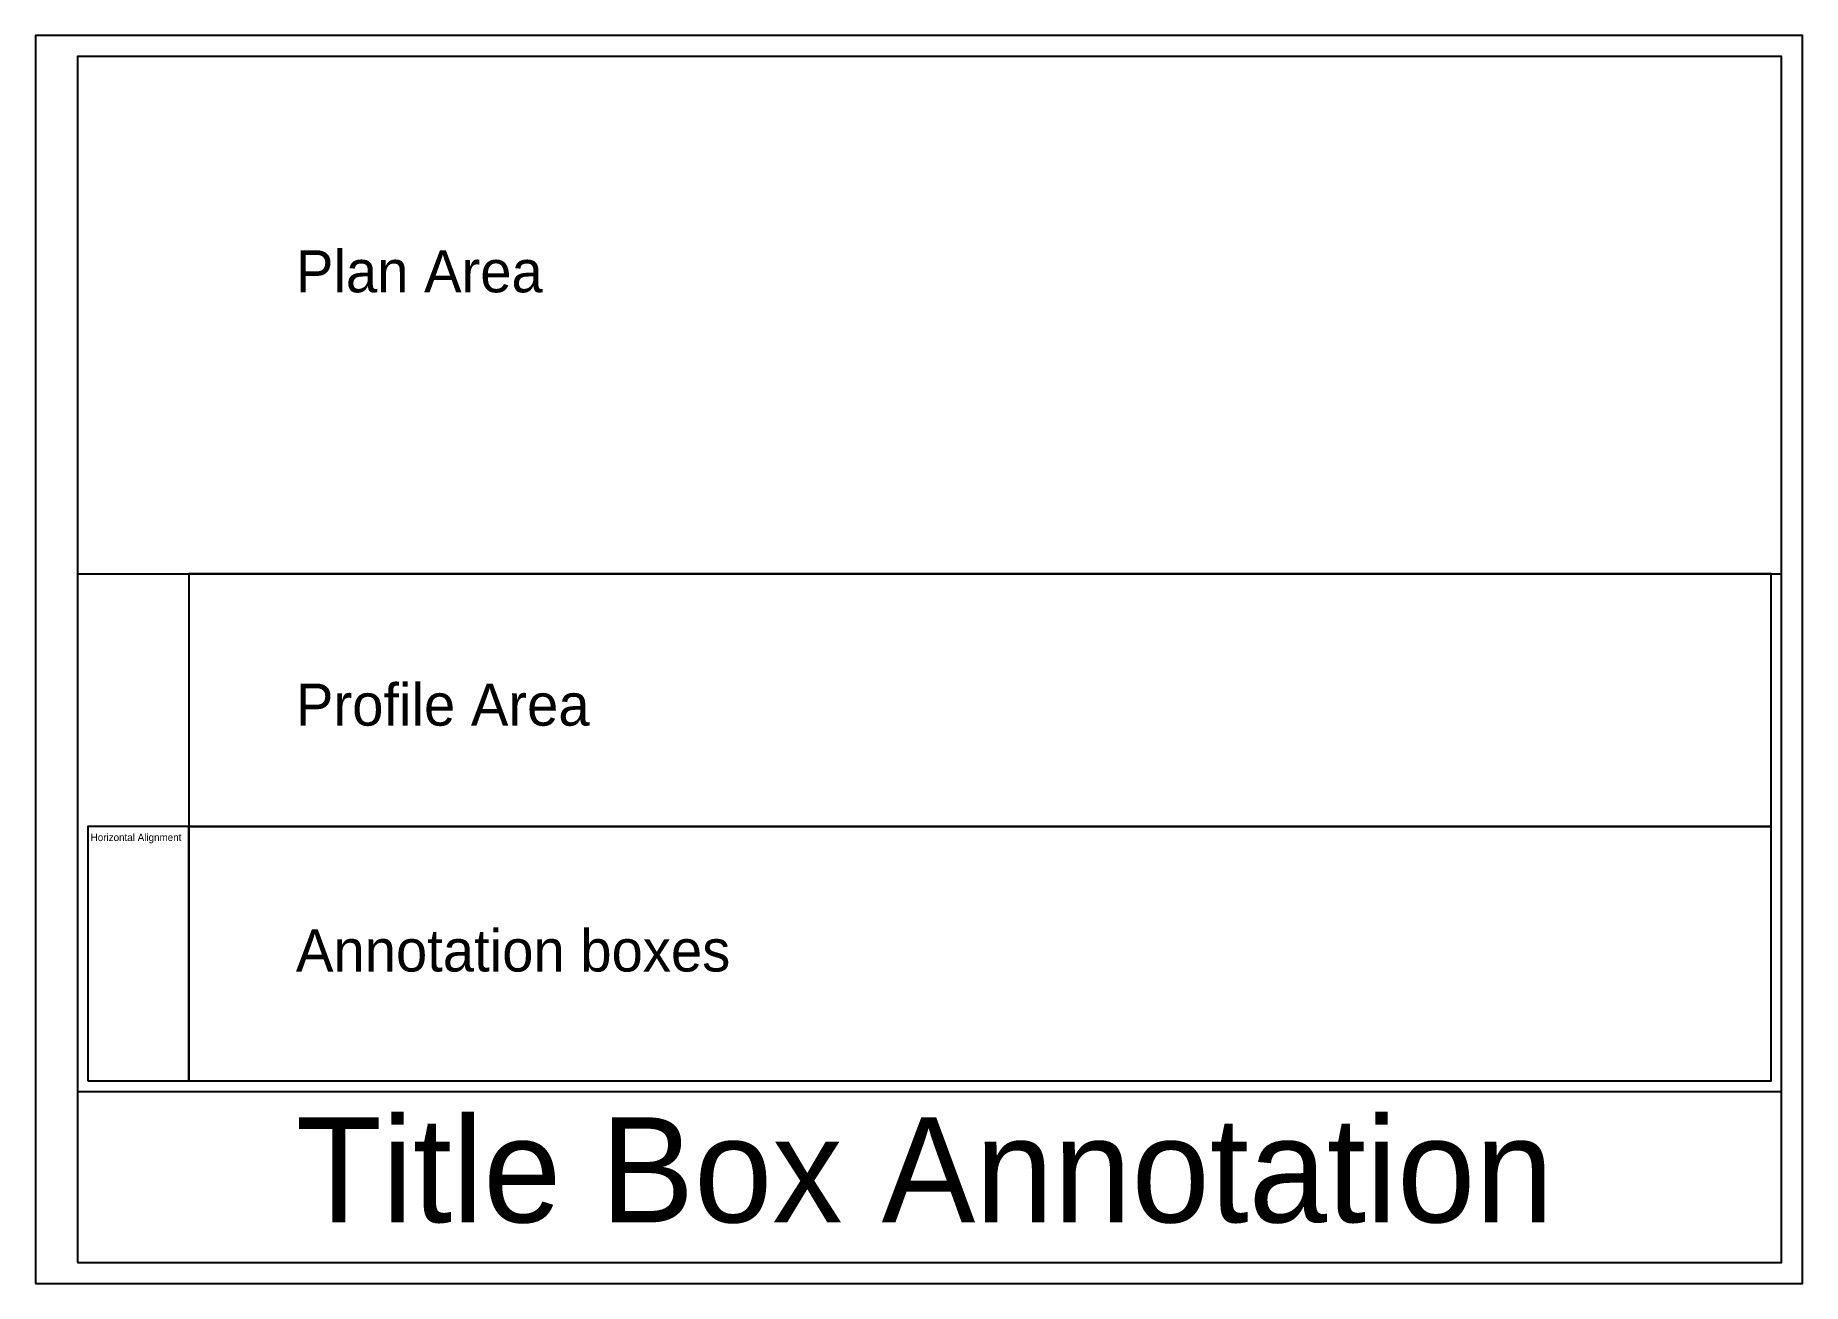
# Model space of a CAD drawing. Extents: x 0 to 0.841, y 0 to 0.594.
import ezdxf

# ---------------------------------------------------------------- set-up
doc = ezdxf.new("R2010")
doc.units = 0
doc.layers.add('Default', color=7, linetype='Continuous')

msp = doc.modelspace()

# ---------------------------------------------------------------- linework, layer by layer
at = {"layer": 'Default'}
for p, q in [((0.02, 0.33775), (0.831, 0.33775)), ((0.02, 0.0915), (0.831, 0.0915))]:
    msp.add_line(p, q, dxfattribs=at)
for points in [[(0, 0), (0.841, 0), (0.841, 0.594), (0, 0.594)], [(0.02, 0.01), (0.831, 0.01), (0.831, 0.584), (0.02, 0.584)], [(0.073, 0.2176), (0.826, 0.2176), (0.826, 0.33775), (0.073, 0.33775)], [(0.025, 0.0965), (0.073, 0.0965), (0.073, 0.2176), (0.025, 0.2176)], [(0.073, 0.0965), (0.826, 0.0965), (0.826, 0.2176), (0.073, 0.2176)]]:
    msp.add_lwpolyline(points, close=True, dxfattribs=at)

# ---------------------------------------------------------------- texts
for s, height, p in [('Plan Area', 0.02, (0.12402, 0.47172)), ('Profile Area', 0.02, (0.12402, 0.26552)), ('Horizontal Alignment', 0.0035, (0.02632, 0.2106)), ('Annotation boxes', 0.02, (0.12402, 0.14853)), ('Title Box Annotation', 0.05, (0.12402, 0.02917))]:
    msp.add_text(s, height=height, dxfattribs=at).set_placement(p)

doc.saveas('drawing.dxf')
